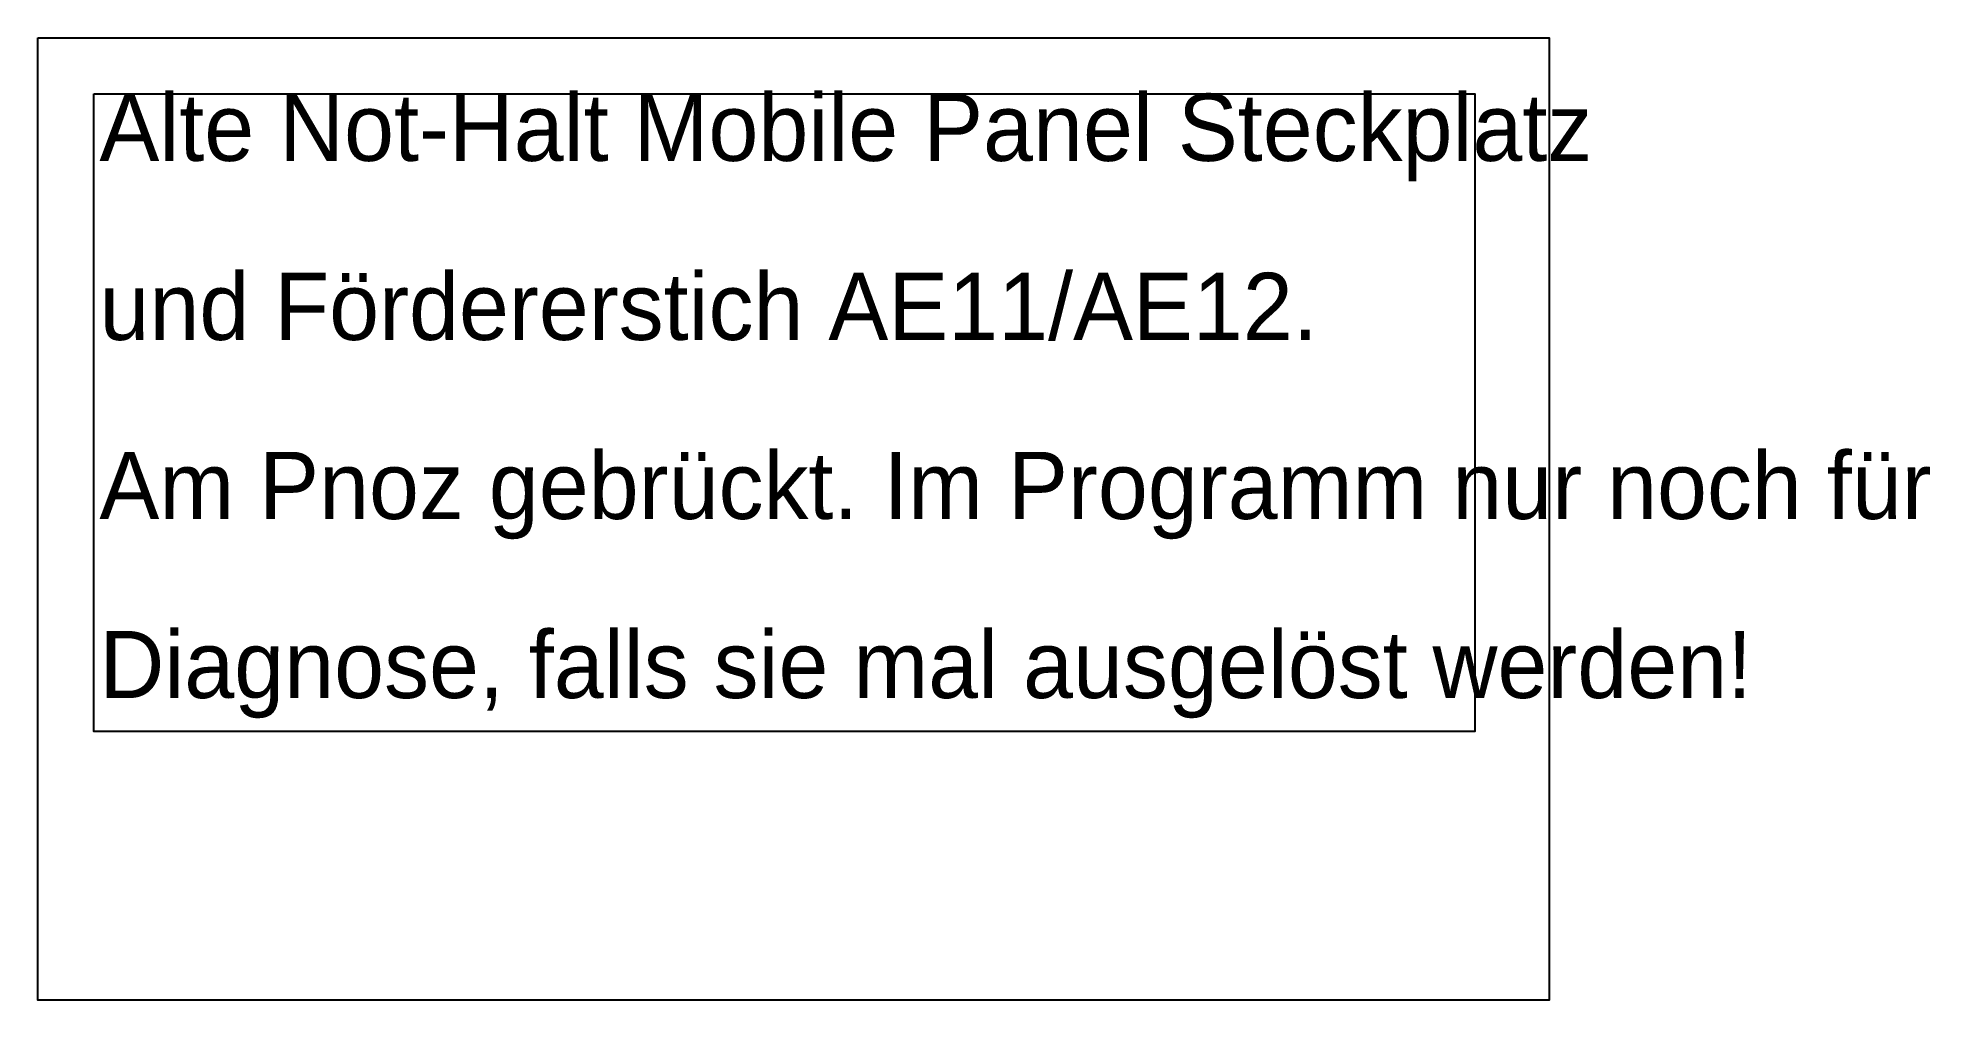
# Model space of a CAD drawing. Extents: x 0 to 1093, y -441 to 26.
# Drawn here: x 755 to 1093, y -441 to -269 of the extents above; entities outside this region: 4.
import ezdxf

# ---------------------------------------------------------------- set-up
doc = ezdxf.new("R2010")
doc.units = 0

msp = doc.modelspace()

# ---------------------------------------------------------------- hatches: boundary and pattern name
msp.add_hatch(color=101).paths.add_polyline_path([(0, -72), (20, -72), (20, -92), (0, -92)], flags=0)

# ---------------------------------------------------------------- linework, layer by layer
at = {"color": 0, "true_color": 0x92d86f}
msp.add_lwpolyline([(0, -72), (20, -72), (20, -92), (0, -92)], close=True, dxfattribs=at)
at = {"color": 0, "true_color": 0x000000}
for points in [[(755, -269), (1025, -269), (1025, -441), (755, -441)], [(765, -279), (1011.69, -279), (1011.69, -393), (765, -393)]]:
    msp.add_lwpolyline(points, close=True, dxfattribs=at)

# ---------------------------------------------------------------- texts
for s, height, p in [('?', 20, (0.65, 5.53)), ('ET', 12, (1.66, -84.69)), ('Alte Not-Halt Mobile Panel Steckplatz', 12, (766, -291)), ('und Fördererstich AE11/AE12.', 12, (766, -323)), ('Am Pnoz gebrückt. Im Programm nur noch für', 12, (766, -355)), ('Diagnose, falls sie mal ausgelöst werden!', 12, (766, -387))]:
    msp.add_text(s, height=height, dxfattribs=at).set_placement(p)

doc.saveas('drawing.dxf')
